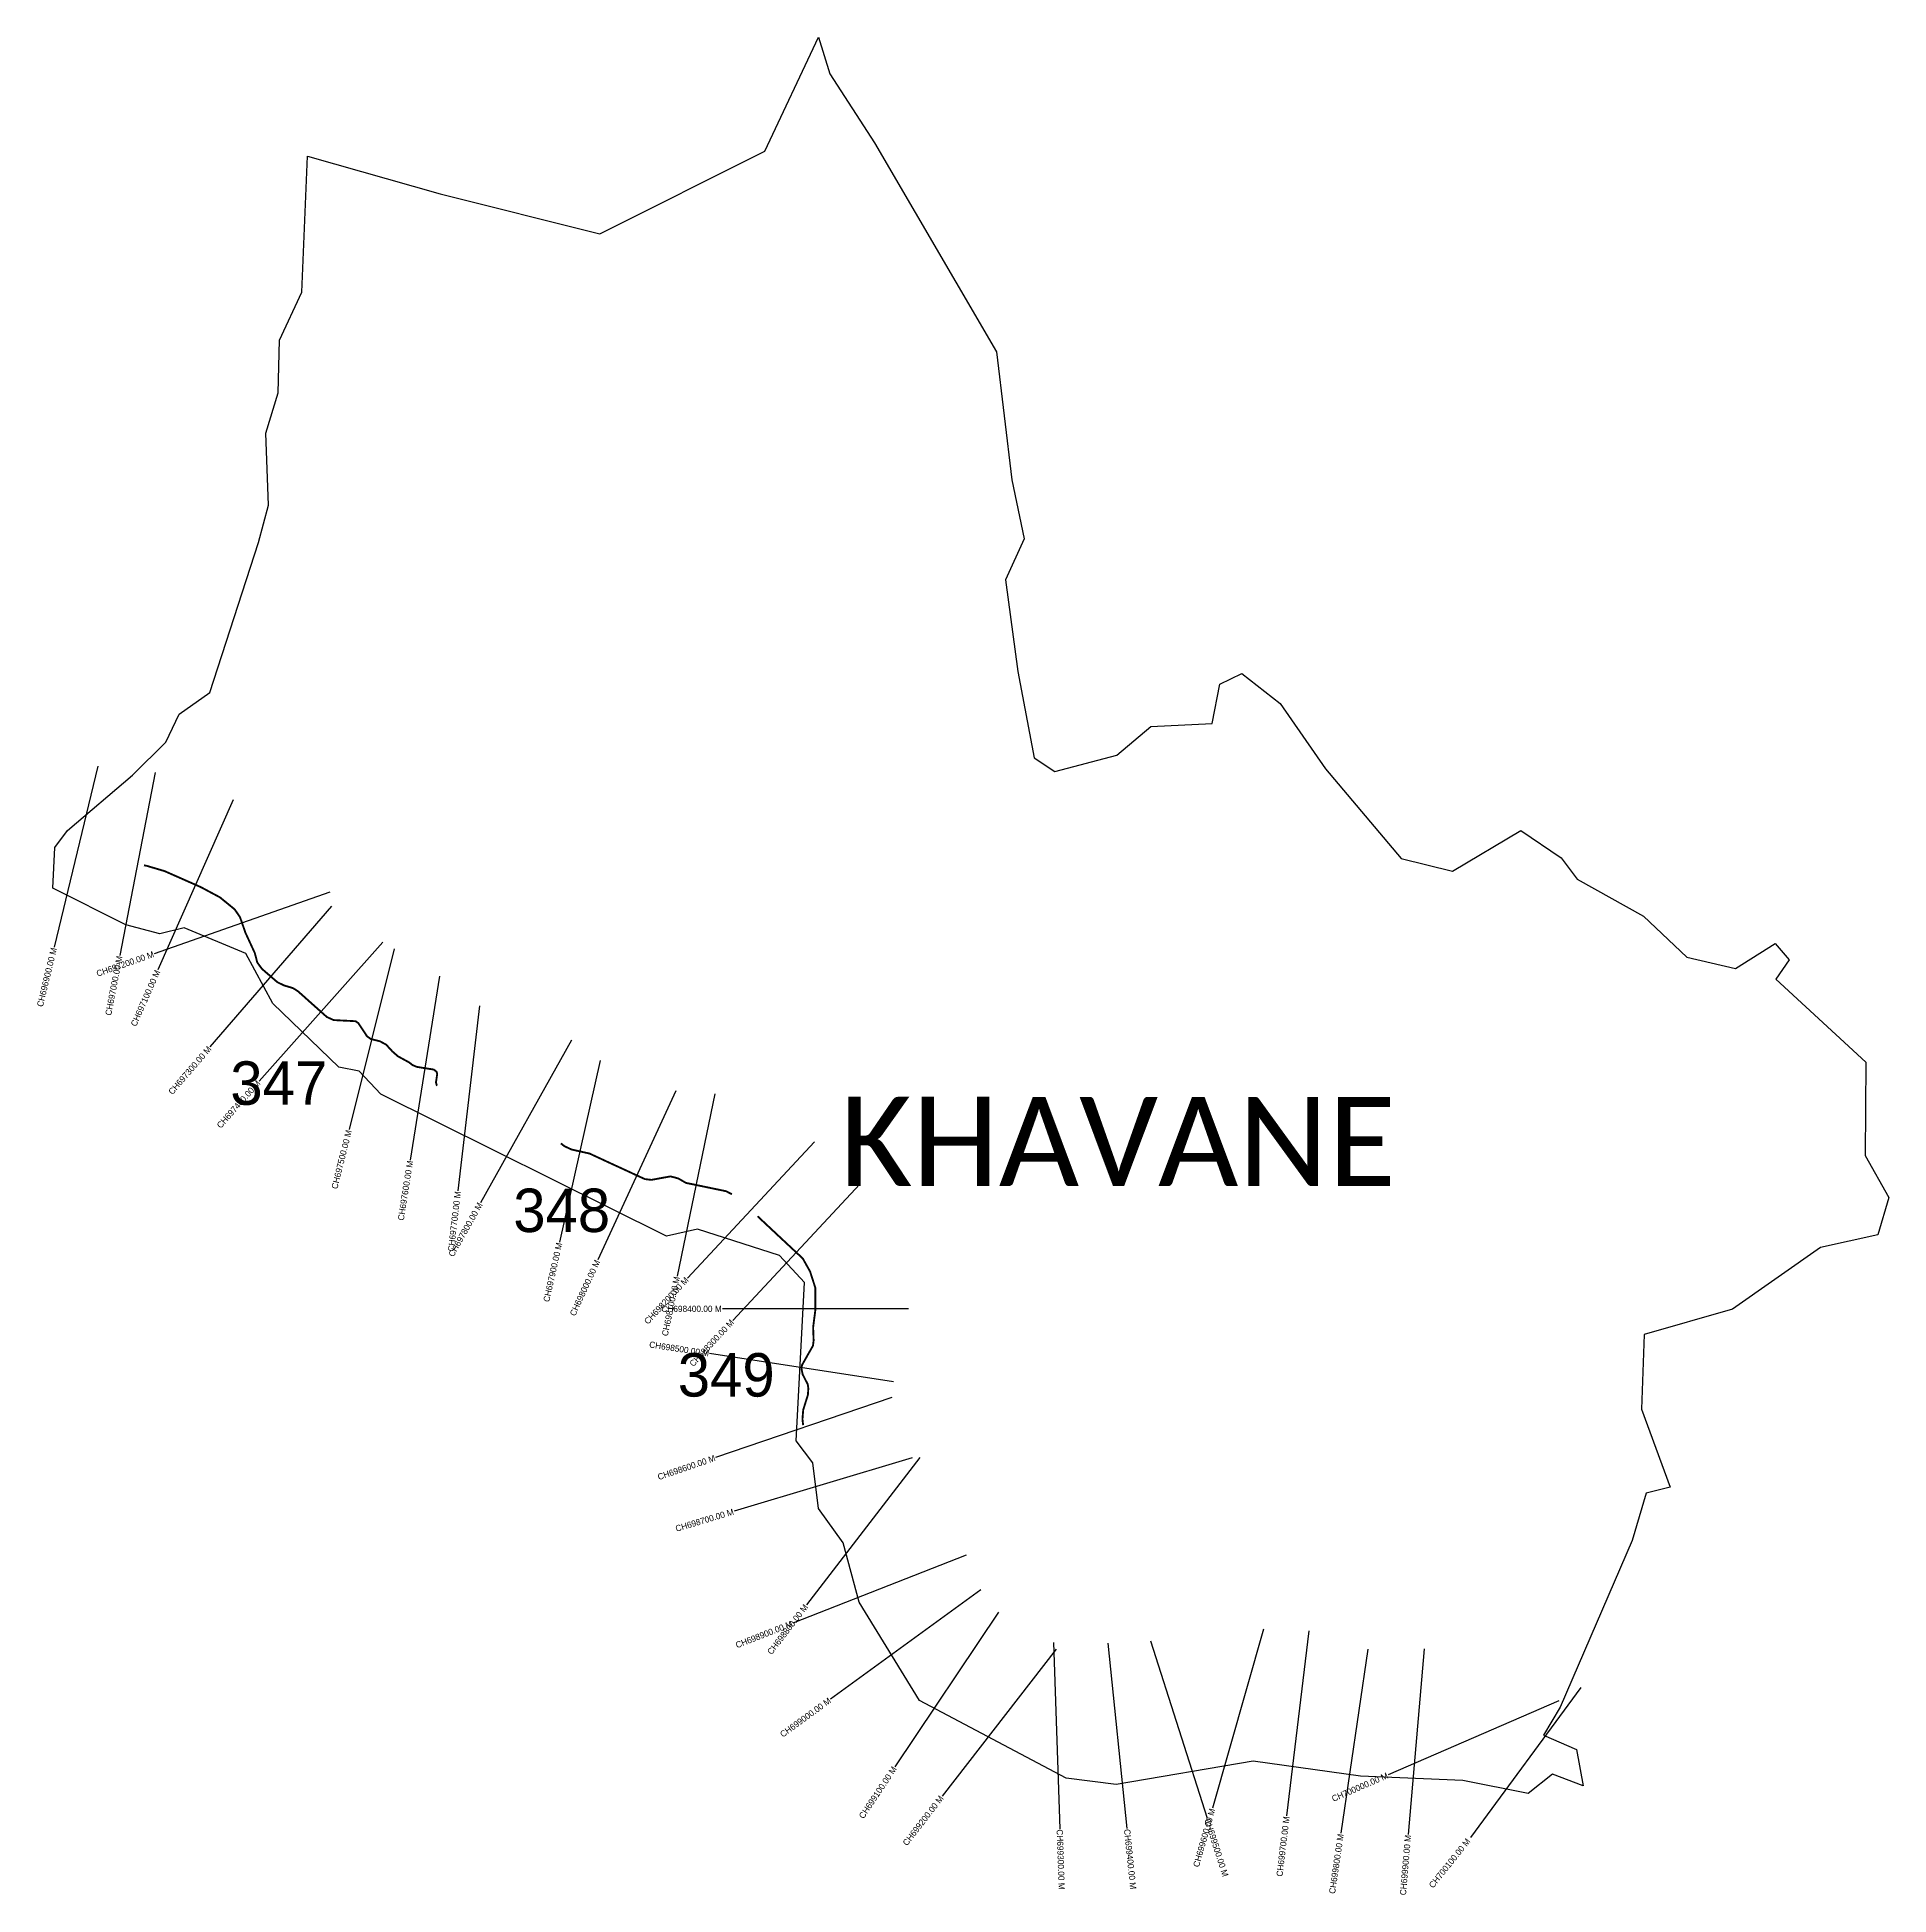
# Model space of a CAD drawing. Header units: metres. Extents: x 345433 to 348418, y 1759495 to 1762488.
import ezdxf
from ezdxf.enums import TextEntityAlignment as Align

# ---------------------------------------------------------------- set-up
doc = ezdxf.new("R2010")
doc.units = ezdxf.units.M
for name, color, linetype in [('CS', 134, 'Continuous'), ('CSMark', 6, 'Continuous'), ('NATURALLY PROTECTED', 3, 'Continuous'), ('VILLAGE NAME', 250, 'Continuous')]:
    doc.layers.add(name, color=color, linetype=linetype)

msp = doc.modelspace()

# ---------------------------------------------------------------- linework, layer by layer
at = {"color": 6}
for points in [[(347327.6, 1761382.1), (347340.2, 1761445.5), (347375.4, 1761463.1), (347437.5, 1761414.5), (347510.3, 1761309.1), (347632.5, 1761164.8), (347715.3, 1761144.5), (347825.3, 1761209.7), (347890, 1761165.7), (347916, 1761131.2), (348023, 1761071.7), (348092.8, 1761005.6), (348171, 1760987.7), (348235.2, 1761027.7), (348257.6, 1761001.2), (348236.2, 1760970.4), (348381.1, 1760836.6), (348380.3, 1760686.1), (348418.5, 1760618.3), (348400.5, 1760558.2), (348308.3, 1760537.9), (348166.2, 1760438.5), (348023.8, 1760397.6), (348019.5, 1760277.4), (348065.9, 1760151.8), (348027.4, 1760142), (348004.6, 1760066), (347888.7, 1759797), (347861.7, 1759752.1), (347914.9, 1759729), (347925.8, 1759670.7), (347876.3, 1759689.2), (347837, 1759657.9), (347731.8, 1759679.2), (347566.5, 1759685.9), (347393.9, 1759710.3), (347172.7, 1759672.4), (347092.3, 1759682.9), (346856.1, 1759808.1), (346758.5, 1759966.5), (346733, 1760061.9), (346692.9, 1760117.5), (346684, 1760190.8), (346657.2, 1760226.4), (346670.4, 1760481.5), (346630.3, 1760524.9), (346498.1, 1760567.5), (346448, 1760556.1), (345987.3, 1760784.9), (345952.6, 1760822), (345920, 1760828.6), (345813.4, 1760930.9), (345769.9, 1761011.8), (345670.3, 1761053), (345631.1, 1761043.6), (345576.3, 1761058), (345458.7, 1761116.8), (345461.9, 1761182.2), (345482.2, 1761209.7), (345587.4, 1761298.8), (345641.2, 1761352.2), (345662.7, 1761397.2), (345712, 1761432.3), (345790.4, 1761674.2), (345806.4, 1761734.3), (345802.3, 1761850.3), (345821.8, 1761914.9), (345824, 1762000.1), (345860.3, 1762077.4), (345869.5, 1762296.4), (346083.4, 1762236), (346340.6, 1762171.4), (346606.6, 1762304.6), (346692.8, 1762488.2), (346711.3, 1762429.2), (346783.3, 1762318.2), (346980.1, 1761981.3), (347004.8, 1761774.9), (347024.8, 1761680), (346994.6, 1761613.9), (347014.3, 1761465.9), (347040.6, 1761327.1), (347073.8, 1761305), (347173.9, 1761331.3), (347228.8, 1761377.3)], [(347228.8, 1761377.3), (347327.6, 1761382.1)]]:
    msp.add_lwpolyline(points, dxfattribs=at)
at = {"layer": 'CS'}
for p, q in [((345531.1, 1761313.5), (345460.8, 1761021.8)), ((345623.5, 1761303.1), (345566.6, 1761008.5)), ((345749.6, 1761259.5), (345628.2, 1760985.2)), ((345905.4, 1761110.4), (345622.2, 1761011.3)), ((345908.2, 1761088.1), (345712.1, 1760861)), ((345990.6, 1761029.9), (345791.2, 1760805.9)), ((346009.1, 1761019.1), (345936.3, 1760728)), ((346081.9, 1760975.1), (346034.9, 1760678.8)), ((346146.8, 1760927.2), (346111.8, 1760629.3)), ((346294.9, 1760871.8), (346148.3, 1760610.1)), ((346341, 1760839.2), (346275.5, 1760546.5)), ((346463, 1760790.3), (346337.3, 1760517.9)), ((346526, 1760785.5), (346465.1, 1760491.8)), ((346686.4, 1760708), (346481.7, 1760488.6)), ((346759.5, 1760639.8), (346554.8, 1760420.4)), ((346838.1, 1760439.1), (346538.1, 1760439.1)), ((346814.1, 1760321.3), (346517.6, 1760367)), ((346811.2, 1760296.2), (346527.2, 1760199.4)), ((346844.3, 1760198.8), (346556.9, 1760112.8)), ((346856.6, 1760199.7), (346673.7, 1759962)), ((346930.9, 1760042.1), (346651.6, 1759932.6)), ((346954.7, 1759986.5), (346712.2, 1759809.9)), ((346983, 1759950.4), (346816.2, 1759701)), ((347410.5, 1759923.1), (347328.3, 1759634.6)), ((347483.5, 1759920), (347447.7, 1759622.1)), ((347076, 1759890.9), (346892.2, 1759653.8)), ((347071.9, 1759901.2), (347081.9, 1759601.4)), ((347159.4, 1759900.2), (347190.3, 1759601.8)), ((347228, 1759904), (347319.4, 1759618.2)), ((347578.5, 1759890.8), (347535, 1759594)), ((347669.2, 1759891.2), (347643.4, 1759592.3)), ((347922.2, 1759828.7), (347743.9, 1759587.4)), ((347886.6, 1759807.5), (347611.3, 1759688.2))]:
    msp.add_line(p, q, dxfattribs=at)
at = {"layer": 'NATURALLY PROTECTED', "const_width": 3, "flags": 128}
for points in [[(345605.7, 1761153.8), (345610.6, 1761152.8), (345639, 1761144.4), (345697.2, 1761118.7), (345728.1, 1761102.2), (345751.9, 1761082.8), (345760.5, 1761070.3), (345769.4, 1761044.8), (345778.8, 1761024.5), (345784.4, 1761012.4), (345788.3, 1760997.2), (345796.1, 1760986.7), (345813.6, 1760971.6), (345820.8, 1760965.4), (345831.5, 1760960.2), (345845.9, 1760955.9), (345853.7, 1760951), (345863.9, 1760942), (345870.2, 1760936.3), (345886.3, 1760922), (345900.4, 1760909.4), (345911.4, 1760904.4), (345926.2, 1760903.6), (345938.8, 1760903), (345946.9, 1760902.5), (345951.4, 1760899.3), (345957.1, 1760890.6), (345965.3, 1760878.2), (345971.5, 1760873.8), (345986.1, 1760870.2), (345996.1, 1760864.8), (346006.3, 1760853.7), (346015.1, 1760846), (346024.8, 1760840.7), (346033.5, 1760836), (346038.4, 1760832), (346045.4, 1760829), (346058.4, 1760826.9), (346066.6, 1760825.6), (346072.7, 1760824.7), (346077.3, 1760821.2), (346078.4, 1760817.6), (346077.2, 1760809.2), (346076.4, 1760803.9), (346077.6, 1760799.6), (346078.4, 1760798.8)], [(346277.8, 1760705.7), (346283.4, 1760701.2), (346295, 1760695.8), (346316.3, 1760691), (346323.8, 1760689.4), (346358.1, 1760673.5), (346376.4, 1760665.1), (346389.8, 1760658.9), (346401, 1760653.7), (346413.3, 1760648.1), (346423.7, 1760646.9), (346439.5, 1760649.8), (346454.5, 1760652.5), (346467, 1760649.2), (346479.4, 1760642), (346493.1, 1760639.2), (346522.9, 1760633), (346544.1, 1760628.6), (346553.5, 1760623.7)], [(346594.8, 1760588.3), (346627.8, 1760557.4), (346667.7, 1760520.2), (346679.5, 1760499.2), (346688.1, 1760472.4), (346688.1, 1760438.3), (346684.4, 1760409.1), (346685.2, 1760388), (346684.1, 1760379.5), (346678.4, 1760369.5), (346671.9, 1760358.1), (346666.6, 1760348.8), (346665.6, 1760342.6), (346667.6, 1760333.2), (346672.6, 1760323.5), (346675.7, 1760317.5), (346676.7, 1760310.7), (346675.9, 1760300.1), (346672.1, 1760288.1), (346668.4, 1760276.2), (346667.2, 1760261.1), (346668.3, 1760251.6)]]:
    msp.add_lwpolyline(points, dxfattribs=at)

# ---------------------------------------------------------------- texts
at = {"char_height": 70, "attachment_point": 1}
for s, width, insert in [('347', 95.172, (345744.9, 1760837.9)), ('348', 95.172, (346201, 1760632.8)), ('349', 232.572, (346466.2, 1760367.7))]:
    msp.add_mtext_dynamic_manual_height_columns(s, width=width, gutter_width=1, heights=[0], dxfattribs=dict(at, insert=insert))
at = {"layer": 'CSMark'}
for s, rotation, p in [('CH696900.00 M', 76.4546, (345460.6, 1761020.8)), ('CH697200.00 M', 19.2864, (345621.3, 1761011)), ('CH697000.00 M', 79.0674, (345566.4, 1761007.6)), ('CH697100.00 M', 66.1275, (345627.8, 1760984.2)), ('CH697300.00 M', 49.1984, (345711.5, 1760860.3)), ('CH697400.00 M', 48.3252, (345790.5, 1760805.1)), ('CH697500.00 M', 75.9701, (345936.1, 1760727)), ('CH697600.00 M', 80.9947, (346034.8, 1760677.8)), ('CH697700.00 M', 83.2898, (346111.7, 1760628.3)), ('CH697800.00 M', 60.7349, (346147.8, 1760609.2)), ('CH697900.00 M', 77.3871, (346275.3, 1760545.5)), ('CH698000.00 M', 65.2273, (346336.9, 1760517)), ('CH698200.00 M', 46.9835, (346481, 1760487.9)), ('CH698100.00 M', 78.2803, (346464.9, 1760490.8)), ('CH698300.00 M', 46.9835, (346554.1, 1760419.7)), ('CH698500.00 M', 351.239, (346516.6, 1760367.1)), ('CH698600.00 M', 18.8203, (346526.3, 1760199.1)), ('CH698700.00 M', 16.6733, (346556, 1760112.5)), ('CH698900.00 M', 21.4064, (346650.6, 1759932.2)), ('CH698800.00 M', 52.4131, (346673, 1759961.2)), ('CH699000.00 M', 36.0683, (346711.4, 1759809.3)), ('CH699100.00 M', 56.2151, (346815.7, 1759700.2)), ('CH700000.00 M', 23.4345, (347610.4, 1759687.8)), ('CH699200.00 M', 52.2076, (346891.5, 1759653)), ('CH699600.00 M', 74.1081, (347328.1, 1759633.6)), ('CH699700.00 M', 83.1464, (347447.6, 1759621.1)), ('CH699800.00 M', 81.6602, (347534.9, 1759593)), ('CH699900.00 M', 85.075, (347643.4, 1759591.3)), ('CH700100.00 M', 51.3029, (347740.8, 1759583.8))]:
    msp.add_text(s, height=10, rotation=rotation, dxfattribs=at).set_placement(p, align=Align.MIDDLE_RIGHT)
msp.add_text('CH698400.00 M', height=10, dxfattribs=at).set_placement((346537.1, 1760439.1), align=Align.MIDDLE_RIGHT)
for s, rotation, p in [('CH699500.00 M', 287.7271, (347319.7, 1759617.3)), ('CH699300.00 M', 271.9169, (347081.9, 1759600.4)), ('CH699400.00 M', 275.9147, (347190.4, 1759600.8))]:
    msp.add_text(s, height=10, rotation=rotation, dxfattribs=at).set_placement(p, align=Align.MIDDLE_LEFT)
at = {"layer": 'VILLAGE NAME', "insert": (346727.8, 1760780.8), "char_height": 143.7, "attachment_point": 1, "rotation": 359.9793}
msp.add_mtext_dynamic_manual_height_columns('{\\fCalibri|b0|i0|c0|p34;KHAVANE}', width=1418, gutter_width=718.5, heights=[0], dxfattribs=at)

doc.saveas('drawing.dxf')
